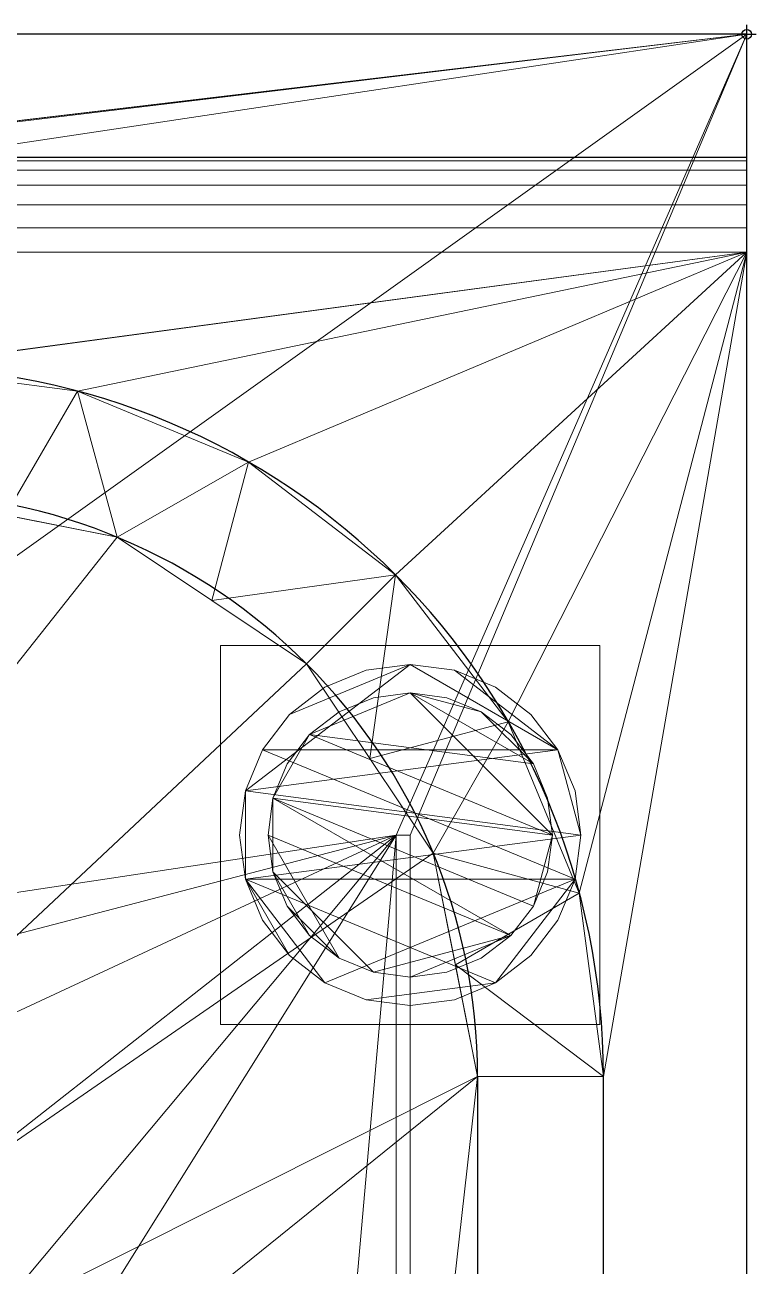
# Model space of a CAD drawing. Header units: millimetres. Extents: x -1 to 1401, y -701 to 1.
# Drawn here: x 1323.8 to 1401, y -130 to 1 of the extents above; entities that cross this region are included whole.
import ezdxf

# ---------------------------------------------------------------- set-up
doc = ezdxf.new("R2010")
doc.units = ezdxf.units.MM
doc.header["$PDMODE"] = 34
for name, color, linetype in [('IQ_200_2D', 1, 'Continuous'), ('IQ_200_3D', 1, 'Continuous'), ('IQ_204_2D', 7, 'Continuous'), ('IQ_INS_3D', 3, 'Continuous')]:
    doc.layers.add(name, color=color, linetype=linetype)

msp = doc.modelspace()

# ---------------------------------------------------------------- linework, layer by layer
at = {"layer": 'IQ_200_2D'}
for p, q in [((1400, 0), (0, 0)), ((1400, -700), (1400, 0))]:
    msp.add_line(p, q, dxfattribs=at)
at = {"layer": 'IQ_204_2D'}
for p, q in [((1400, -13), (0, -13)), ((1371.61, -110), (1371.61, -610)), ((1384.89, -610), (1384.89, -110))]:
    msp.add_line(p, q, dxfattribs=at)
for radius in [74.89, 61.61]:
    msp.add_arc((1310, -110), radius, 360, 90, dxfattribs=at)
at = {"layer": 'IQ_INS_3D'}
msp.add_point((1400, 0), dxfattribs=at)

# ---------------------------------------------------------------- meshes
at = {"layer": 'IQ_200_3D', "lineweight": 18}
mesh = msp.add_polyface(dxfattribs=at)
corners = [(0, 0, 850), (0, -700, 850), (1400, -700, 850), (1400, 0, 850), (712, -550, 850), (712, -150, 850), (713.87, -135.76, 850), (719.37, -122.5, 850), (728.11, -111.11, 850), (739.5, -102.37, 850), (752.76, -96.87, 850), (767, -95, 850), (1267, -95, 850), (1281.24, -96.87, 850), (1294.5, -102.37, 850), (1305.89, -111.11, 850), (1314.63, -122.5, 850), (1320.13, -135.76, 850), (1322, -150, 850), (1322, -550, 850), (1320.13, -564.24, 850), (1314.63, -577.5, 850), (1305.89, -588.89, 850), (1294.5, -597.63, 850), (1281.24, -603.13, 850), (1267, -605, 850), (767, -605, 850), (752.76, -603.13, 850), (739.5, -597.63, 850), (728.11, -588.89, 850), (719.37, -577.5, 850), (713.87, -564.24, 850), (1364.5, -664.5, 850), (35.5, -664.5, 850), (35.5, -84.5, 850), (37, -84.5, 850), (37, -663, 850), (1363, -663, 850), (1363, -84.5, 850), (1364.5, -84.5, 850), (676, -100, 850), (676.55, -95.86, 850), (678.14, -92, 850), (680.69, -88.69, 850), (684, -86.14, 850), (687.86, -84.55, 850), (692, -84, 850), (696.14, -84.55, 850), (700, -86.14, 850), (703.31, -88.69, 850), (705.86, -92, 850), (707.45, -95.86, 850), (708, -100, 850), (707.45, -104.14, 850), (705.86, -108, 850), (703.31, -111.31, 850), (700, -113.86, 850), (696.14, -115.45, 850), (692, -116, 850), (687.86, -115.45, 850), (684, -113.86, 850), (680.69, -111.31, 850), (678.14, -108, 850), (676.55, -104.14, 850)]
mesh.append_faces([[corners[k] for k in face] for face in [(4, 35, 5), (52, 8, 53), (43, 0, 44), (27, 36, 28), (29, 36, 30), (22, 37, 23), (20, 37, 21), (38, 3, 39)]], dxfattribs={"vtx0": -1, "vtx1": -1})
mesh.append_faces([[corners[k] for k in face] for face in [(35, 0, 43, 42), (3, 11, 48, 47)]], dxfattribs={"vtx0": -1, "vtx1": -1, "vtx3": -1})
mesh.append_faces([[corners[k] for k in face] for face in [(0, 34, 33, 1), (35, 4, 31, 36), (35, 63, 62), (35, 41, 40), (35, 42, 41), (9, 51, 50), (3, 46, 45, 0), (37, 25, 24), (36, 31, 30), (36, 29, 28), (37, 24, 23), (36, 26, 25, 37), (37, 22, 21), (3, 12, 11), (38, 16, 15), (38, 17, 16), (38, 15, 14)]], dxfattribs={"vtx0": -1, "vtx2": -1})
mesh.append_faces([[corners[k] for k in face] for face in [(35, 61, 60, 5), (38, 13, 12, 3)]], dxfattribs={"vtx0": -1, "vtx2": -1, "vtx3": -1})
mesh.append_faces([[corners[k] for k in face] for face in [(60, 59, 5), (62, 61, 35), (58, 57, 6), (56, 55, 7), (54, 53, 8), (35, 34, 0), (45, 44, 0), (40, 63, 35), (47, 46, 3), (27, 26, 36), (19, 18, 38), (18, 17, 38), (14, 13, 38)]], dxfattribs={"vtx1": -1, "vtx2": -1})
mesh.append_faces([[corners[k] for k in face] for face in [(6, 5, 59, 58), (7, 6, 57, 56), (8, 7, 55, 54), (2, 1, 33, 32), (10, 9, 50, 49), (9, 8, 52, 51), (11, 10, 49, 48), (3, 2, 32, 39), (38, 37, 20, 19)]], dxfattribs={"vtx1": -1, "vtx3": -1})
mesh = msp.add_polyface(dxfattribs=at)
corners = [(0, 0, 850), (1400, 0, 850), (1400, 0, 1000), (0, 0, 1000)]
mesh.append_faces([[corners[k] for k in face] for face in [(3, 2, 1, 0)]])
mesh = msp.add_polyface(dxfattribs=at)
corners = [(0, 0, 1000), (1400, 0, 1000), (1400, -13, 1000), (0, -13, 1000)]
mesh.append_faces([[corners[k] for k in face] for face in [(3, 2, 1, 0)]])
mesh = msp.add_polyface(dxfattribs=at)
corners = [(1400, -13, 1000), (1400, 0, 1000), (1400, 0, 850), (1400, -700, 850), (1400, -700, 900), (1400, -23, 900), (1400, -20.41, 900.34), (1400, -18, 901.34), (1400, -15.93, 902.93), (1400, -14.34, 905), (1400, -13.34, 907.41), (1400, -13, 910)]
mesh.append_faces([[corners[k] for k in face] for face in [(2, 5, 4, 3)]], dxfattribs={"vtx0": -1})
mesh.append_faces([[corners[k] for k in face] for face in [(5, 2, 6), (10, 2, 11)]], dxfattribs={"vtx0": -1, "vtx1": -1})
mesh.append_faces([[corners[k] for k in face] for face in [(2, 10, 9), (2, 9, 8)]], dxfattribs={"vtx0": -1, "vtx2": -1})
mesh.append_faces([[corners[k] for k in face] for face in [(7, 6, 2), (8, 7, 2)]], dxfattribs={"vtx1": -1, "vtx2": -1})
mesh.append_faces([[corners[k] for k in face] for face in [(2, 1, 0, 11)]], dxfattribs={"vtx3": -1})
mesh = msp.add_polyface(dxfattribs=at)
corners = [(0, -13, 1000), (1400, -13, 1000), (1400, -13, 910), (0, -13, 910)]
mesh.append_faces([[corners[k] for k in face] for face in [(3, 2, 1, 0)]])
mesh = msp.add_polyface(dxfattribs=at)
corners = [(0, -23, 900), (0, -20.41, 900.34), (0, -18, 901.34), (0, -15.93, 902.93), (0, -14.34, 905), (0, -13.34, 907.41), (0, -13, 910), (1400, -13, 910), (1400, -13.34, 907.41), (1400, -14.34, 905), (1400, -15.93, 902.93), (1400, -18, 901.34), (1400, -20.41, 900.34), (1400, -23, 900)]
mesh.append_faces([[corners[k] for k in face] for face in [(12, 1, 0, 13)]], dxfattribs={"vtx0": -1})
mesh.append_faces([[corners[k] for k in face] for face in [(8, 5, 4, 9), (3, 10, 9, 4), (11, 2, 1, 12), (2, 11, 10, 3)]], dxfattribs={"vtx0": -1, "vtx2": -1})
mesh.append_faces([[corners[k] for k in face] for face in [(8, 7, 6, 5)]], dxfattribs={"vtx3": -1})
mesh = msp.add_polyface(dxfattribs=at)
corners = [(0, -700, 900), (0, -23, 900), (1400, -23, 900), (1400, -700, 900), (1310, -35.11, 900), (90, -35.11, 900), (70.62, -37.66, 900), (52.56, -45.15, 900), (37.05, -57.05, 900), (25.15, -72.56, 900), (17.66, -90.62, 900), (15.11, -110, 900), (15.11, -610, 900), (17.66, -629.38, 900), (25.15, -647.44, 900), (37.05, -662.95, 900), (52.56, -674.85, 900), (70.62, -682.34, 900), (90, -684.89, 900), (1310, -684.89, 900), (1329.38, -682.34, 900), (1347.44, -674.85, 900), (1362.95, -662.95, 900), (1374.85, -647.44, 900), (1382.34, -629.38, 900), (1384.89, -610, 900), (1384.89, -110, 900), (1382.34, -90.62, 900), (1374.85, -72.56, 900), (1362.95, -57.05, 900), (1347.44, -45.15, 900), (1329.38, -37.66, 900)]
mesh.append_faces([[corners[k] for k in face] for face in [(8, 1, 9), (13, 0, 14), (30, 2, 31), (27, 2, 28), (20, 3, 21), (22, 3, 23)]], dxfattribs={"vtx0": -1, "vtx1": -1})
mesh.append_faces([[corners[k] for k in face] for face in [(1, 11, 10), (0, 12, 11, 1), (1, 6, 5), (1, 8, 7), (1, 7, 6), (0, 13, 12), (0, 16, 15), (0, 18, 17), (0, 17, 16), (3, 19, 18, 0), (2, 4, 31), (2, 30, 29), (2, 27, 26), (3, 22, 21), (3, 20, 19), (3, 25, 24)]], dxfattribs={"vtx0": -1, "vtx2": -1})
mesh.append_faces([[corners[k] for k in face] for face in [(10, 9, 1), (15, 14, 0), (29, 28, 2), (24, 23, 3)]], dxfattribs={"vtx1": -1, "vtx2": -1})
mesh.append_faces([[corners[k] for k in face] for face in [(2, 1, 5, 4), (3, 2, 26, 25)]], dxfattribs={"vtx1": -1, "vtx3": -1})
mesh = msp.add_polyface(dxfattribs=at)
corners = [(1371.61, -110, 890), (1366.92, -86.42, 890), (1353.56, -66.44, 890), (1333.58, -53.08, 890), (1310, -48.39, 890), (1310, -35.11, 900), (1329.38, -37.66, 900), (1347.44, -45.15, 900), (1362.95, -57.05, 900), (1374.85, -72.56, 900), (1382.34, -90.62, 900), (1384.89, -110, 900), (1321.79, -50.74, 890), (1343.57, -59.76, 890), (1360.24, -76.43, 890), (1369.26, -98.21, 890)]
mesh.append_faces([[corners[k] for k in face] for face in [(12, 5, 4)]], dxfattribs={"vtx0": -1})
mesh.append_faces([[corners[k] for k in face] for face in [(5, 12, 6), (2, 8, 13), (7, 13, 8), (8, 14, 9), (14, 8, 2)]], dxfattribs={"vtx0": -1, "vtx1": -1})
mesh.append_faces([[corners[k] for k in face] for face in [(7, 3, 13), (10, 1, 15), (1, 10, 9)]], dxfattribs={"vtx0": -1, "vtx2": -1})
mesh.append_faces([[corners[k] for k in face] for face in [(0, 11, 15)]], dxfattribs={"vtx1": -1})
mesh.append_faces([[corners[k] for k in face] for face in [(7, 6, 3), (12, 3, 6), (11, 10, 15), (14, 1, 9)]], dxfattribs={"vtx1": -1, "vtx2": -1})
mesh = msp.add_polyface(dxfattribs=at)
corners = [(90, -48.39, 890), (1310, -48.39, 890), (1333.58, -53.08, 890), (1353.56, -66.44, 890), (1366.92, -86.42, 890), (1371.61, -110, 890), (1371.61, -610, 890), (1366.92, -633.58, 890), (1353.56, -653.56, 890), (1333.58, -666.92, 890), (1310, -671.61, 890), (90, -671.61, 890), (66.42, -666.92, 890), (46.44, -653.56, 890), (33.08, -633.58, 890), (28.39, -610, 890), (28.39, -110, 890), (33.08, -86.42, 890), (46.44, -66.44, 890), (66.42, -53.08, 890), (712, -150, 890), (712, -550, 890), (713.87, -564.24, 890), (719.37, -577.5, 890), (728.11, -588.89, 890), (739.5, -597.63, 890), (752.76, -603.13, 890), (767, -605, 890), (1267, -605, 890), (1281.24, -603.13, 890), (1294.5, -597.63, 890), (1305.89, -588.89, 890), (1314.63, -577.5, 890), (1320.13, -564.24, 890), (1322, -550, 890), (1322, -150, 890), (1320.13, -135.76, 890), (1314.63, -122.5, 890), (1305.89, -111.11, 890), (1294.5, -102.37, 890), (1281.24, -96.87, 890), (1267, -95, 890), (767, -95, 890), (752.76, -96.87, 890), (739.5, -102.37, 890), (728.11, -111.11, 890), (719.37, -122.5, 890), (713.87, -135.76, 890), (708, -100, 890), (707.45, -95.86, 890), (705.86, -92, 890), (703.31, -88.69, 890), (700, -86.14, 890), (696.14, -84.55, 890), (692, -84, 890), (687.86, -84.55, 890), (684, -86.14, 890), (680.69, -88.69, 890), (678.14, -92, 890), (676.55, -95.86, 890), (676, -100, 890), (676.55, -104.14, 890), (678.14, -108, 890), (680.69, -111.31, 890), (684, -113.86, 890), (687.86, -115.45, 890), (692, -116, 890), (696.14, -115.45, 890), (700, -113.86, 890), (703.31, -111.31, 890), (705.86, -108, 890), (707.45, -104.14, 890)]
mesh.append_faces([[corners[k] for k in face] for face in [(12, 15, 14, 13)]], dxfattribs={"vtx0": -1})
mesh.append_faces([[corners[k] for k in face] for face in [(64, 20, 65), (71, 45, 48), (20, 16, 21), (60, 0, 61), (26, 11, 27), (23, 11, 24), (7, 31, 8), (42, 52, 43)]], dxfattribs={"vtx0": -1, "vtx1": -1})
mesh.append_faces([[corners[k] for k in face] for face in [(0, 16, 63, 62), (11, 21, 16, 15)]], dxfattribs={"vtx0": -1, "vtx1": -1, "vtx3": -1})
mesh.append_faces([[corners[k] for k in face] for face in [(15, 12, 11), (20, 66, 65), (46, 70, 69), (11, 22, 21), (0, 57, 56), (0, 62, 61), (0, 54, 53, 1), (9, 30, 29, 10), (5, 34, 33, 6), (6, 33, 32), (3, 38, 37, 4), (4, 37, 36, 5)]], dxfattribs={"vtx0": -1, "vtx2": -1})
mesh.append_faces([[corners[k] for k in face] for face in [(1, 53, 52, 42)]], dxfattribs={"vtx0": -1, "vtx2": -1, "vtx3": -1})
mesh.append_faces([[corners[k] for k in face] for face in [(68, 67, 47), (60, 59, 0), (59, 58, 0), (0, 19, 16), (58, 57, 0), (51, 50, 44), (49, 48, 45), (56, 55, 0), (55, 54, 0), (29, 28, 10), (23, 22, 11), (25, 24, 11), (26, 25, 11), (41, 40, 1), (42, 41, 1), (36, 35, 5), (35, 34, 5)]], dxfattribs={"vtx1": -1, "vtx2": -1})
mesh.append_faces([[corners[k] for k in face] for face in [(64, 63, 16, 20)]], dxfattribs={"vtx1": -1, "vtx2": -1, "vtx3": -1})
mesh.append_faces([[corners[k] for k in face] for face in [(20, 47, 67, 66), (46, 45, 71, 70), (47, 46, 69, 68), (45, 44, 50, 49), (44, 43, 52, 51), (11, 10, 28, 27), (31, 30, 9, 8), (7, 6, 32, 31), (2, 1, 40, 39), (39, 38, 3, 2)]], dxfattribs={"vtx1": -1, "vtx3": -1})
mesh.append_faces([[corners[k] for k in face] for face in [(19, 18, 17, 16)]], dxfattribs={"vtx3": -1})
mesh = msp.add_polyface(dxfattribs=at)
corners = [(1384.5, -64.5, 850), (1384.5, -104.5, 850), (1344.5, -104.5, 850), (1344.5, -64.5, 850)]
mesh.append_faces([[corners[k] for k in face] for face in [(3, 2, 1, 0)]])
mesh = msp.add_polyface(dxfattribs=at)
corners = [(1344.5, -104.5, 75), (1384.5, -104.5, 75), (1384.5, -64.5, 75), (1344.5, -64.5, 75)]
mesh.append_faces([[corners[k] for k in face] for face in [(3, 2, 1, 0)]])
mesh = msp.add_polyface(dxfattribs=at)
corners = [(1344.5, -64.5, 850), (1344.5, -64.5, 75), (1384.5, -64.5, 75), (1384.5, -64.5, 850)]
mesh.append_faces([[corners[k] for k in face] for face in [(3, 2, 1, 0)]])
mesh = msp.add_polyface(dxfattribs=at)
corners = [(1344.5, -104.5, 850), (1344.5, -104.5, 75), (1344.5, -64.5, 75), (1344.5, -64.5, 850)]
mesh.append_faces([[corners[k] for k in face] for face in [(3, 2, 1, 0)]])
mesh = msp.add_polyface(dxfattribs=at)
corners = [(1384.5, -64.5, 850), (1384.5, -64.5, 75), (1384.5, -104.5, 75), (1384.5, -104.5, 850)]
mesh.append_faces([[corners[k] for k in face] for face in [(3, 2, 1, 0)]])
mesh = msp.add_polyface(dxfattribs=at)
corners = [(1382.5, -84.5, 5), (1381.89, -89.16, 5), (1380.09, -93.5, 5), (1377.23, -97.23, 5), (1373.5, -100.09, 5), (1369.16, -101.89, 5), (1364.5, -102.5, 5), (1359.84, -101.89, 5), (1355.5, -100.09, 5), (1351.77, -97.23, 5), (1348.91, -93.5, 5), (1347.11, -89.16, 5), (1346.5, -84.5, 5), (1347.11, -79.84, 5), (1348.91, -75.5, 5), (1351.77, -71.77, 5), (1355.5, -68.91, 5), (1359.84, -67.11, 5), (1364.5, -66.5, 5), (1369.16, -67.11, 5), (1373.5, -68.91, 5), (1377.23, -71.77, 5), (1380.09, -75.5, 5), (1381.89, -79.84, 5)]
mesh.append_faces([[corners[k] for k in face] for face in [(1, 4, 3, 2), (15, 18, 17, 16)]], dxfattribs={"vtx0": -1})
mesh.append_faces([[corners[k] for k in face] for face in [(11, 8, 7, 4), (4, 1, 0, 11), (22, 19, 18, 13)]], dxfattribs={"vtx0": -1, "vtx2": -1, "vtx3": -1})
mesh.append_faces([[corners[k] for k in face] for face in [(18, 15, 14, 13), (13, 0, 23, 22)]], dxfattribs={"vtx0": -1, "vtx3": -1})
mesh.append_faces([[corners[k] for k in face] for face in [(10, 9, 8, 11)]], dxfattribs={"vtx2": -1})
mesh.append_faces([[corners[k] for k in face] for face in [(13, 12, 11, 0)]], dxfattribs={"vtx2": -1, "vtx3": -1})
mesh.append_faces([[corners[k] for k in face] for face in [(7, 6, 5, 4), (22, 21, 20, 19)]], dxfattribs={"vtx3": -1})
mesh = msp.add_polyface(dxfattribs=at)
corners = [(1382.5, -84.5, 0), (1381.89, -79.84, 0), (1380.09, -75.5, 0), (1377.23, -71.77, 0), (1373.5, -68.91, 0), (1369.16, -67.11, 0), (1364.5, -66.5, 0), (1359.84, -67.11, 0), (1355.5, -68.91, 0), (1351.77, -71.77, 0), (1348.91, -75.5, 0), (1347.11, -79.84, 0), (1346.5, -84.5, 0), (1347.11, -89.16, 0), (1348.91, -93.5, 0), (1351.77, -97.23, 0), (1355.5, -100.09, 0), (1359.84, -101.89, 0), (1364.5, -102.5, 0), (1369.16, -101.89, 0), (1373.5, -100.09, 0), (1377.23, -97.23, 0), (1380.09, -93.5, 0), (1381.89, -89.16, 0)]
mesh.append_faces([[corners[k] for k in face] for face in [(2, 5, 4, 3), (17, 20, 19, 18)]], dxfattribs={"vtx0": -1})
mesh.append_faces([[corners[k] for k in face] for face in [(15, 13, 23, 16)]], dxfattribs={"vtx0": -1, "vtx1": -1, "vtx2": -1})
mesh.append_faces([[corners[k] for k in face] for face in [(6, 2, 10, 9)]], dxfattribs={"vtx0": -1, "vtx1": -1, "vtx3": -1})
mesh.append_faces([[corners[k] for k in face] for face in [(13, 11, 10, 23), (20, 17, 16, 23)]], dxfattribs={"vtx0": -1, "vtx2": -1, "vtx3": -1})
mesh.append_faces([[corners[k] for k in face] for face in [(1, 0, 2), (14, 13, 15), (12, 11, 13)]], dxfattribs={"vtx1": -1})
mesh.append_faces([[corners[k] for k in face] for face in [(6, 5, 2)]], dxfattribs={"vtx1": -1, "vtx2": -1})
mesh.append_faces([[corners[k] for k in face] for face in [(0, 23, 10, 2)]], dxfattribs={"vtx1": -1, "vtx2": -1, "vtx3": -1})
mesh.append_faces([[corners[k] for k in face] for face in [(9, 8, 7, 6), (23, 22, 21, 20)]], dxfattribs={"vtx3": -1})
mesh = msp.add_polyface(dxfattribs=at)
corners = [(1382.5, -84.5, 5), (1381.89, -79.84, 5), (1380.09, -75.5, 5), (1377.23, -71.77, 5), (1373.5, -68.91, 5), (1369.16, -67.11, 5), (1364.5, -66.5, 5), (1359.84, -67.11, 5), (1355.5, -68.91, 5), (1351.77, -71.77, 5), (1348.91, -75.5, 5), (1347.11, -79.84, 5), (1346.5, -84.5, 5), (1346.5, -84.5, 0), (1347.11, -79.84, 0), (1348.91, -75.5, 0), (1351.77, -71.77, 0), (1355.5, -68.91, 0), (1359.84, -67.11, 0), (1364.5, -66.5, 0), (1369.16, -67.11, 0), (1373.5, -68.91, 0), (1377.23, -71.77, 0), (1380.09, -75.5, 0), (1381.89, -79.84, 0), (1382.5, -84.5, 0)]
mesh.append_faces([[corners[k] for k in face] for face in [(12, 11, 14, 13), (25, 24, 1, 0)]], dxfattribs={"vtx1": -1})
mesh.append_faces([[corners[k] for k in face] for face in [(11, 10, 15, 14), (9, 8, 17, 16), (10, 9, 16, 15), (8, 7, 18, 17), (19, 18, 7, 6), (6, 5, 20, 19), (5, 4, 21, 20), (3, 2, 23, 22), (4, 3, 22, 21), (2, 1, 24, 23)]], dxfattribs={"vtx1": -1, "vtx3": -1})
mesh = msp.add_polyface(dxfattribs=at)
corners = [(1379.5, -84.5, 75), (1378.99, -88.38, 75), (1377.49, -92, 75), (1375.11, -95.11, 75), (1372, -97.49, 75), (1368.38, -98.99, 75), (1364.5, -99.5, 75), (1360.62, -98.99, 75), (1357, -97.49, 75), (1353.89, -95.11, 75), (1351.51, -92, 75), (1350.01, -88.38, 75), (1349.5, -84.5, 75), (1350.01, -80.62, 75), (1351.51, -77, 75), (1353.89, -73.89, 75), (1357, -71.51, 75), (1360.62, -70.01, 75), (1364.5, -69.5, 75), (1368.38, -70.01, 75), (1372, -71.51, 75), (1375.11, -73.89, 75), (1377.49, -77, 75), (1378.99, -80.62, 75)]
mesh.append_faces([[corners[k] for k in face] for face in [(3, 6, 5, 4), (18, 20, 19)]], dxfattribs={"vtx0": -1})
mesh.append_faces([[corners[k] for k in face] for face in [(10, 8, 12, 11), (6, 3, 7)]], dxfattribs={"vtx0": -1, "vtx1": -1})
mesh.append_faces([[corners[k] for k in face] for face in [(20, 18, 15, 22)]], dxfattribs={"vtx0": -1, "vtx1": -1, "vtx2": -1, "vtx3": -1})
mesh.append_faces([[corners[k] for k in face] for face in [(12, 3, 2, 13)]], dxfattribs={"vtx0": -1, "vtx2": -1})
mesh.append_faces([[corners[k] for k in face] for face in [(12, 8, 7, 3)]], dxfattribs={"vtx0": -1, "vtx2": -1, "vtx3": -1})
mesh.append_faces([[corners[k] for k in face] for face in [(13, 2, 1, 0), (0, 15, 14, 13), (15, 0, 23, 22)]], dxfattribs={"vtx0": -1, "vtx3": -1})
mesh.append_faces([[corners[k] for k in face] for face in [(9, 8, 10), (16, 15, 18, 17), (21, 20, 22)]], dxfattribs={"vtx1": -1})
mesh = msp.add_polyface(dxfattribs=at)
corners = [(1379.5, -84.5, 5), (1378.99, -80.62, 5), (1377.49, -77, 5), (1375.11, -73.89, 5), (1372, -71.51, 5), (1368.38, -70.01, 5), (1364.5, -69.5, 5), (1360.62, -70.01, 5), (1357, -71.51, 5), (1353.89, -73.89, 5), (1351.51, -77, 5), (1350.01, -80.62, 5), (1349.5, -84.5, 5), (1350.01, -88.38, 5), (1351.51, -92, 5), (1353.89, -95.11, 5), (1357, -97.49, 5), (1360.62, -98.99, 5), (1364.5, -99.5, 5), (1368.38, -98.99, 5), (1372, -97.49, 5), (1375.11, -95.11, 5), (1377.49, -92, 5), (1378.99, -88.38, 5)]
mesh.append_faces([[corners[k] for k in face] for face in [(22, 0, 23), (11, 13, 12)]], dxfattribs={"vtx0": -1})
mesh.append_faces([[corners[k] for k in face] for face in [(15, 13, 17, 16), (17, 21, 18)]], dxfattribs={"vtx0": -1, "vtx1": -1})
mesh.append_faces([[corners[k] for k in face] for face in [(21, 11, 0, 22)]], dxfattribs={"vtx0": -1, "vtx1": -1, "vtx2": -1})
mesh.append_faces([[corners[k] for k in face] for face in [(11, 9, 6, 0), (17, 13, 11, 21)]], dxfattribs={"vtx0": -1, "vtx1": -1, "vtx2": -1, "vtx3": -1})
mesh.append_faces([[corners[k] for k in face] for face in [(2, 6, 5, 4), (6, 2, 1, 0)]], dxfattribs={"vtx0": -1, "vtx3": -1})
mesh.append_faces([[corners[k] for k in face] for face in [(3, 2, 4), (14, 13, 15)]], dxfattribs={"vtx1": -1})
mesh.append_faces([[corners[k] for k in face] for face in [(8, 7, 6, 9), (11, 10, 9)]], dxfattribs={"vtx2": -1})
mesh.append_faces([[corners[k] for k in face] for face in [(21, 20, 19, 18)]], dxfattribs={"vtx3": -1})
mesh = msp.add_polyface(dxfattribs=at)
corners = [(1379.5, -84.5, 75), (1378.99, -80.62, 75), (1377.49, -77, 75), (1375.11, -73.89, 75), (1372, -71.51, 75), (1368.38, -70.01, 75), (1364.5, -69.5, 75), (1360.62, -70.01, 75), (1357, -71.51, 75), (1353.89, -73.89, 75), (1351.51, -77, 75), (1350.01, -80.62, 75), (1349.5, -84.5, 75), (1349.5, -84.5, 5), (1350.01, -80.62, 5), (1351.51, -77, 5), (1353.89, -73.89, 5), (1357, -71.51, 5), (1360.62, -70.01, 5), (1364.5, -69.5, 5), (1368.38, -70.01, 5), (1372, -71.51, 5), (1375.11, -73.89, 5), (1377.49, -77, 5), (1378.99, -80.62, 5), (1379.5, -84.5, 5)]
mesh.append_faces([[corners[k] for k in face] for face in [(7, 18, 17, 8), (8, 17, 16, 9), (6, 19, 18, 7), (14, 11, 10, 15), (4, 21, 20, 5), (3, 22, 21, 4), (1, 24, 23, 2), (2, 23, 22, 3), (19, 6, 5, 20)]], dxfattribs={"vtx0": -1, "vtx2": -1})
mesh.append_faces([[corners[k] for k in face] for face in [(12, 11, 14, 13)]], dxfattribs={"vtx1": -1})
mesh.append_faces([[corners[k] for k in face] for face in [(16, 15, 10, 9)]], dxfattribs={"vtx1": -1, "vtx3": -1})
mesh.append_faces([[corners[k] for k in face] for face in [(0, 25, 24, 1)]], dxfattribs={"vtx2": -1})
mesh = msp.add_polyface(dxfattribs=at)
corners = [(1364.5, -664.5, 600), (1364.5, -84.5, 600), (1363, -84.5, 600), (1363, -663, 600), (37, -663, 600), (37, -84.5, 600), (35.5, -84.5, 600), (35.5, -664.5, 600)]
mesh.append_faces([[corners[k] for k in face] for face in [(5, 4, 7, 6)]], dxfattribs={"vtx1": -1})
mesh.append_faces([[corners[k] for k in face] for face in [(0, 7, 4, 3)]], dxfattribs={"vtx1": -1, "vtx3": -1})
mesh.append_faces([[corners[k] for k in face] for face in [(2, 1, 0, 3)]], dxfattribs={"vtx2": -1})
mesh = msp.add_polyface(dxfattribs=at)
corners = [(1346.5, -84.5, 5), (1347.11, -89.16, 5), (1348.91, -93.5, 5), (1351.77, -97.23, 5), (1355.5, -100.09, 5), (1359.84, -101.89, 5), (1364.5, -102.5, 5), (1369.16, -101.89, 5), (1373.5, -100.09, 5), (1377.23, -97.23, 5), (1380.09, -93.5, 5), (1381.89, -89.16, 5), (1382.5, -84.5, 5), (1382.5, -84.5, 0), (1381.89, -89.16, 0), (1380.09, -93.5, 0), (1377.23, -97.23, 0), (1373.5, -100.09, 0), (1369.16, -101.89, 0), (1364.5, -102.5, 0), (1359.84, -101.89, 0), (1355.5, -100.09, 0), (1351.77, -97.23, 0), (1348.91, -93.5, 0), (1347.11, -89.16, 0), (1346.5, -84.5, 0)]
mesh.append_faces([[corners[k] for k in face] for face in [(12, 11, 14, 13), (25, 24, 1, 0)]], dxfattribs={"vtx1": -1})
mesh.append_faces([[corners[k] for k in face] for face in [(11, 10, 15, 14), (9, 8, 17, 16), (10, 9, 16, 15), (8, 7, 18, 17), (19, 18, 7, 6), (6, 5, 20, 19), (5, 4, 21, 20), (3, 2, 23, 22), (4, 3, 22, 21), (2, 1, 24, 23)]], dxfattribs={"vtx1": -1, "vtx3": -1})
mesh = msp.add_polyface(dxfattribs=at)
corners = [(1349.5, -84.5, 75), (1350.01, -88.38, 75), (1351.51, -92, 75), (1353.89, -95.11, 75), (1357, -97.49, 75), (1360.62, -98.99, 75), (1364.5, -99.5, 75), (1368.38, -98.99, 75), (1372, -97.49, 75), (1375.11, -95.11, 75), (1377.49, -92, 75), (1378.99, -88.38, 75), (1379.5, -84.5, 75), (1379.5, -84.5, 5), (1378.99, -88.38, 5), (1377.49, -92, 5), (1375.11, -95.11, 5), (1372, -97.49, 5), (1368.38, -98.99, 5), (1364.5, -99.5, 5), (1360.62, -98.99, 5), (1357, -97.49, 5), (1353.89, -95.11, 5), (1351.51, -92, 5), (1350.01, -88.38, 5), (1349.5, -84.5, 5)]
mesh.append_faces([[corners[k] for k in face] for face in [(11, 14, 13, 12)]], dxfattribs={"vtx0": -1})
mesh.append_faces([[corners[k] for k in face] for face in [(10, 15, 14, 11), (9, 16, 15, 10), (7, 18, 17, 8), (8, 17, 16, 9), (6, 19, 18, 7), (4, 21, 20, 5), (3, 22, 21, 4), (1, 24, 23, 2), (2, 23, 22, 3), (19, 6, 5, 20)]], dxfattribs={"vtx0": -1, "vtx2": -1})
mesh.append_faces([[corners[k] for k in face] for face in [(0, 25, 24, 1)]], dxfattribs={"vtx2": -1})
mesh = msp.add_polyface(dxfattribs=at)
corners = [(1363, -84.5, 600), (1363, -84.5, 850), (1363, -663, 850), (1363, -663, 600)]
mesh.append_faces([[corners[k] for k in face] for face in [(3, 2, 1, 0)]])
mesh = msp.add_polyface(dxfattribs=at)
corners = [(1364.5, -84.5, 600), (1364.5, -84.5, 850), (1363, -84.5, 850), (1363, -84.5, 600)]
mesh.append_faces([[corners[k] for k in face] for face in [(3, 2, 1, 0)]])
mesh = msp.add_polyface(dxfattribs=at)
corners = [(1364.5, -664.5, 600), (1364.5, -664.5, 850), (1364.5, -84.5, 850), (1364.5, -84.5, 600)]
mesh.append_faces([[corners[k] for k in face] for face in [(3, 2, 1, 0)]])
mesh = msp.add_polyface(dxfattribs=at)
corners = [(1384.5, -104.5, 850), (1384.5, -104.5, 75), (1344.5, -104.5, 75), (1344.5, -104.5, 850)]
mesh.append_faces([[corners[k] for k in face] for face in [(3, 2, 1, 0)]])
mesh = msp.add_polyface(dxfattribs=at)
corners = [(1371.61, -110, 890), (1384.89, -110, 900), (1384.89, -610, 900), (1371.61, -610, 890)]
mesh.append_faces([[corners[k] for k in face] for face in [(3, 2, 1, 0)]])

doc.saveas('drawing.dxf')
